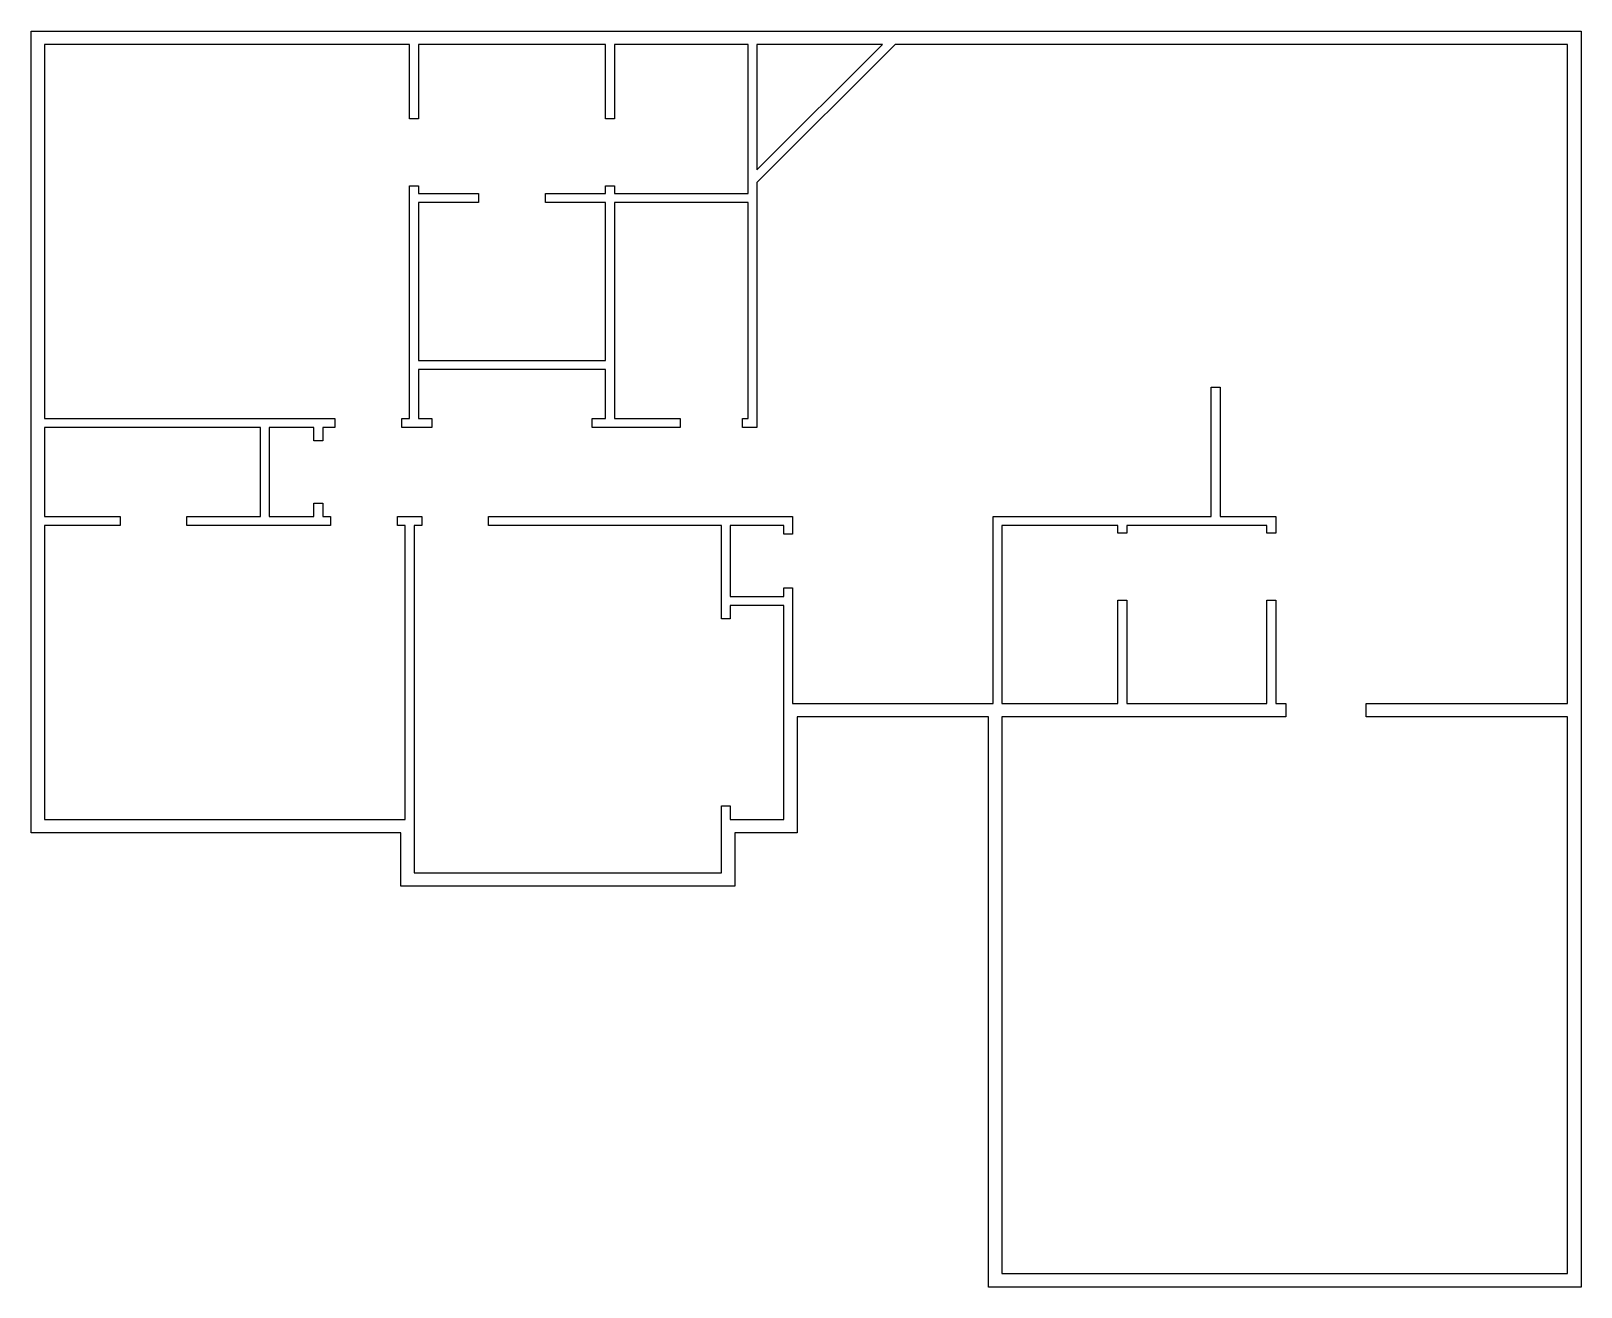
# Model space of a CAD drawing. Header units: metres. Extents: x 0 to 29, y 0.1 to 23.6.
import ezdxf

# ---------------------------------------------------------------- set-up
doc = ezdxf.new("R2010")
doc.units = ezdxf.units.M

msp = doc.modelspace()

# ---------------------------------------------------------------- linework, layer by layer
at = {"layer": 'GAZEBO', "color": 1, "ltscale": 0.1}
for points in [[(29.015, 23.31), (29.015, 0.06), (17.932, 0.06), (17.932, 8.56), (17.932, 10.727), (14.348, 10.727), (14.348, 8.56), (13.182, 8.56), (13.182, 7.56), (6.932, 7.56), (6.932, 8.56), (0.015, 8.56), (0.015, 23.56), (29.015, 23.56)], [(13.432, 23.31), (10.932, 23.31), (10.932, 21.914), (10.765, 21.914), (10.765, 23.31), (7.265, 23.31), (7.265, 21.914), (7.098, 21.914), (7.098, 23.31), (0.265, 23.31), (0.265, 16.31), (5.702, 16.31), (5.702, 16.144), (5.473, 16.144), (5.473, 15.894), (5.307, 15.894), (5.307, 16.144), (4.473, 16.144), (4.473, 14.477), (5.307, 14.477), (5.307, 14.727), (5.473, 14.727), (5.473, 14.477), (5.619, 14.477), (5.619, 14.31), (2.932, 14.31), (2.932, 14.477), (4.307, 14.477), (4.307, 16.144), (0.265, 16.144), (0.265, 14.477), (1.682, 14.477), (1.682, 14.31), (0.265, 14.31), (0.265, 8.81), (7.015, 8.81), (7.015, 14.31), (6.869, 14.31), (6.869, 14.477), (7.327, 14.477), (7.327, 14.31), (7.182, 14.31), (7.182, 7.81), (12.932, 7.81), (12.932, 9.06), (13.098, 9.06), (13.098, 8.81), (14.098, 8.81), (14.098, 12.81), (13.098, 12.81), (13.098, 12.56), (12.932, 12.56), (12.932, 14.31), (8.577, 14.31), (8.577, 14.477), (14.265, 14.477), (14.265, 14.144), (14.098, 14.144), (14.098, 14.31), (13.098, 14.31), (13.098, 12.977), (14.098, 12.977), (14.098, 13.144), (14.265, 13.144), (14.265, 10.977), (18.015, 10.977), (18.015, 14.477), (22.098, 14.477), (22.098, 16.894), (22.265, 16.894), (22.265, 14.477), (23.307, 14.477), (23.307, 14.164), (23.14, 14.164), (23.14, 14.31), (20.515, 14.31), (20.515, 14.164), (20.348, 14.164), (20.348, 14.31), (18.182, 14.31), (18.182, 10.977), (20.348, 10.977), (20.348, 12.914), (20.515, 12.914), (20.515, 10.977), (23.14, 10.977), (23.14, 12.914), (23.307, 12.914), (23.307, 10.977), (23.494, 10.977), (23.494, 10.727), (18.182, 10.727), (18.182, 0.31), (28.765, 0.31), (28.765, 10.727), (24.994, 10.727), (24.994, 10.977), (28.765, 10.977), (28.765, 23.31), (16.182, 23.31), (13.598, 20.727), (13.598, 16.144), (13.327, 16.144), (13.327, 16.31), (13.432, 16.31), (13.432, 20.352), (10.932, 20.352), (10.932, 16.31), (12.161, 16.31), (12.161, 16.144), (10.515, 16.144), (10.515, 16.31), (10.765, 16.31), (10.765, 17.227), (7.265, 17.227), (7.265, 16.31), (7.515, 16.31), (7.515, 16.144), (6.952, 16.144), (6.952, 16.31), (7.098, 16.31), (7.098, 20.664), (7.265, 20.664), (7.265, 20.519), (8.39, 20.519), (8.39, 20.352), (7.265, 20.352), (7.265, 17.394), (10.765, 17.394), (10.765, 20.352), (9.64, 20.352), (9.64, 20.519), (10.765, 20.519), (10.765, 20.664), (10.932, 20.664), (10.932, 20.519), (13.432, 20.519)], [(13.598, 23.31), (13.598, 20.963), (15.946, 23.31)]]:
    msp.add_lwpolyline(points, close=True, dxfattribs=at)

doc.saveas('drawing.dxf')
